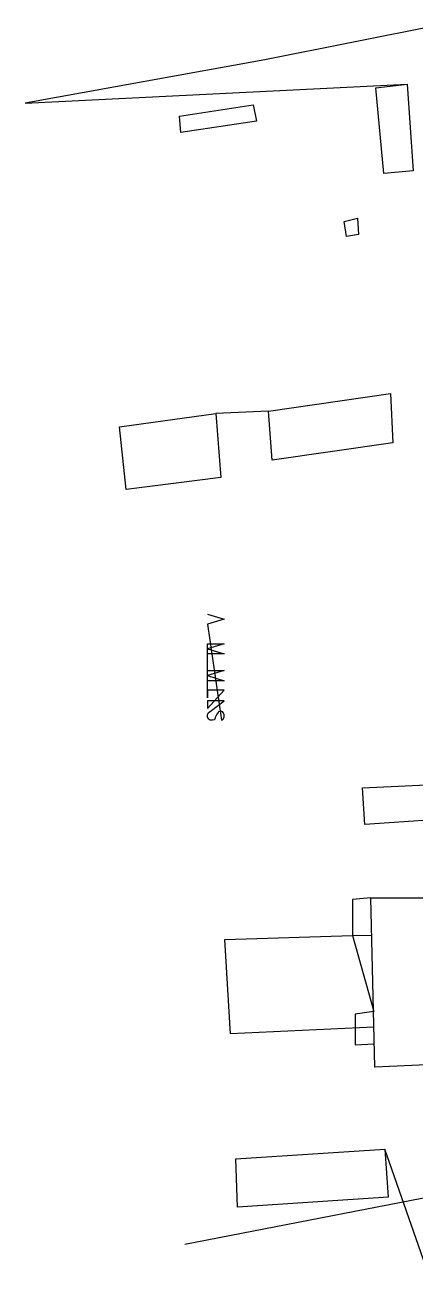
# Model space of a CAD drawing. Header units: metres. Extents: x 0 to 805, y 0 to 1107.
# Drawn here: x 135.8 to 180.3, y 278.5 to 422 of the extents above; entities that cross this region are included whole.
import ezdxf

# ---------------------------------------------------------------- set-up
doc = ezdxf.new("R2010")
doc.units = ezdxf.units.M
doc.layers.add('GUIDES', color=8, linetype='Continuous')
doc.layers.add('ROADS', color=7, linetype='Continuous')

msp = doc.modelspace()

# ---------------------------------------------------------------- linework, layer by layer
at = {"layer": 'GUIDES'}
for points in [[(179.32, 415.28), (180.02, 405.43), (176.65, 405.12), (175.76, 414.89), (179.32, 415.28)], [(161.79, 412.93), (162.17, 411.08), (153.54, 409.81), (153.41, 411.66), (161.79, 412.93)], [(173.67, 400.04), (173.79, 398.19), (172.4, 397.94), (172.14, 399.65), (173.67, 400.04)], [(177.41, 380.1), (177.67, 374.45), (163.95, 372.48), (163.51, 378.06), (177.41, 380.1)], [(157.54, 377.81), (158.11, 370.51), (147.31, 369.17), (146.55, 376.29), (157.54, 377.81)], [(186.43, 335.77), (186.68, 331.84), (174.49, 331.01), (174.24, 335.2), (186.43, 335.77)], [(183.44, 322.69), (184.08, 303.77), (175.63, 303.39), (175.19, 322.69), (183.44, 322.69)], [(176.78, 294.05), (177.16, 288.59), (160.01, 287.45), (159.82, 292.97), (176.78, 294.05)]]:
    msp.add_lwpolyline(points, close=True, dxfattribs=at)
at = {"layer": 'ROADS'}
for points in [[(182.94, 422.01), (163.12, 418.07), (135.82, 413.12), (179.32, 415.28), (180.02, 405.43), (176.65, 405.12), (175.76, 414.89)], [(177.41, 380.1), (177.67, 374.45), (163.95, 372.48), (163.51, 378.06), (157.54, 377.81), (158.11, 370.51), (147.31, 369.17), (146.55, 376.29)], [(156.58, 354.95), (158.49, 354.38), (156.58, 353.81), (158.17, 342.89), (158.36, 343.01), (158.49, 343.27), (158.49, 343.52), (158.36, 343.77), (158.17, 343.9), (158.04, 343.9), (157.85, 343.84), (157.79, 343.77), (157.66, 343.58), (157.47, 343.2), (157.41, 343.01), (157.35, 342.95), (157.16, 342.89), (156.9, 342.89), (156.71, 343.01), (156.58, 343.27), (156.58, 343.52), (156.71, 343.77), (156.9, 343.9), (158.49, 345.11), (156.58, 345.11), (156.58, 344.22), (158.49, 346.31), (156.58, 346.31), (156.58, 345.43), (156.58, 348.54), (158.49, 348.54), (156.58, 347.97), (158.49, 347.39), (156.58, 347.39), (156.58, 351.59), (158.49, 351.59), (156.58, 351.01), (158.49, 350.44), (156.58, 350.44)], [(183.44, 322.69), (184.08, 303.77), (175.63, 303.39), (175.19, 322.69), (173.09, 322.5), (173.09, 318.37), (175.32, 318.44)], [(175.51, 307.96), (159.19, 307.2), (158.55, 317.93), (173.09, 318.37), (175.51, 309.74), (173.41, 309.42), (173.41, 305.93), (175.57, 306.06)], [(201.73, 222.74), (176.78, 294.05), (177.16, 288.59), (160.01, 287.45), (159.82, 292.97)], [(153.98, 283.26), (184.9, 289.23)]]:
    msp.add_lwpolyline(points, dxfattribs=at)

doc.saveas('drawing.dxf')
